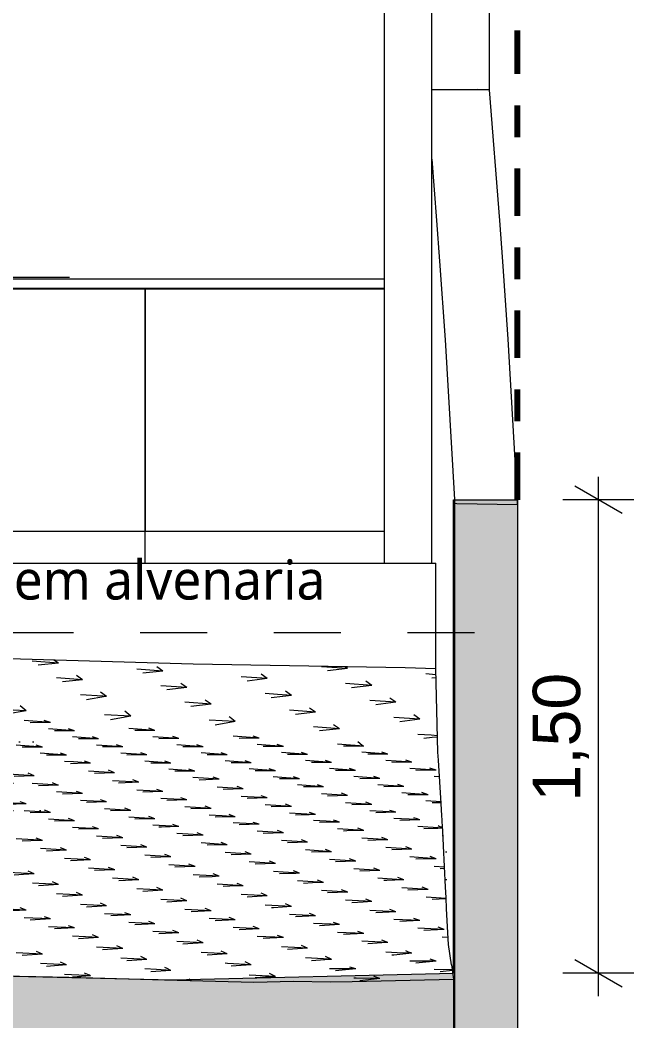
# Model space of a CAD drawing. Header units: metres. Extents: x -111189 to -108577, y -72951 to -72647.
# Drawn here: x -108842.357 to -108840.413, y -72948.398 to -72945.226 of the extents above; entities that cross this region are included whole.
import ezdxf

# ---------------------------------------------------------------- set-up
doc = ezdxf.new("R2010")
doc.units = ezdxf.units.M
doc.header["$MEASUREMENT"] = 0
doc.linetypes.add('Dashed', pattern=[0.423333, 0.211667, -0.211667])
doc.linetypes.add('Dot & Dashed Smaller', pattern=[0.36, 0.15, -0.09, 0.03, -0.09])
for name, color, linetype in [('00 - DESENHO 2D', 7, 'Continuous'), ('00 - TEXTO GERAL', 7, 'Continuous'), ('01 - TERRENO PROPOSTO', 7, 'Continuous'), ('03 - LAJES', 7, 'Continuous'), ('05 - PAREDES..35', 7, 'Continuous'), ('05 - PILAR', 7, 'Continuous'), ('07 - MUROS', 7, 'Continuous'), ('08 - EQUIPAMENTO FIXO', 7, 'Continuous'), ('12 - COTAS GERAIS', 7, 'Continuous')]:
    doc.layers.add(name, color=color, linetype=linetype)
doc.styles.add('ESTILO_GERADO_2', font='malgunsl.ttf')
doc.styles.add('ESTILO_GERADO_7', font='')
doc.styles.get('ESTILO_GERADO_7').set_extended_font_data('Helvetica')
doc.dimstyles.new('ESTILO_GERADO__5', dxfattribs={"dimtxt": 0.15, "dimasz": 0.114, "dimexe": 0.18, "dimexo": 0.0625, "dimgap": 0, "dimtad": 1, "dimzin": 0, "dimdsep": 46, "dimtxsty": 'ESTILO_GERADO_7', "dimblk": 'ARROWHEAD_2', "dimblk1": 'ARROWHEAD_2', "dimblk2": 'ARROWHEAD_2', "dimcen": 0.09, "dimse1": 1, "dimse2": 1, "dimclrd": 7, "dimclre": 7, "dimclrt": 7, "dimadec": 0, "dimazin": 0, "dimtfac": 1, "dimtdec": 4, "dimtmove": 0, "dimatfit": 3, "dimfxl": 1, "dimtolj": 1, "dimtzin": 0, "dimarcsym": 0})
pattern_1 = [(360, (-108689.58989, -72946.075524), (0.021783658, 0.043567315), [0, -0.043567315])]

# ---------------------------------------------------------------- blocks, each defined once
blk = doc.blocks.new('Corte Elem_1053_1', base_point=(-108689.5899, -72946.0755))
at = {"layer": '07 - MUROS', "linetype": 'Continuous', "lineweight": 13}
h = blk.add_hatch(dxfattribs=at)
h.set_pattern_fill('DOTS_0001', color=251, style=0, pattern_type=2)
h.set_pattern_definition(pattern_1)
h.paths.add_polyline_path([(-108841.0286, -72947.5753), (-108841.0286, -72947.6291), (-108841.0211, -72947.748), (-108841.0203, -72947.7608), (-108841.0201, -72947.7655), (-108841.0185, -72947.7955), (-108841.0161, -72947.8431), (-108841.0095, -72947.974), (-108841.0079, -72948.0069), (-108841.0005, -72948.1552), (-108840.9902, -72948.2194), (-108840.9839, -72948.2655), (-108840.9839, -72949.1955), (-108841.0286, -72949.1955), (-108841.0286, -72949.5755), (-108840.9853, -72949.5755), (-108840.9816, -72949.1981), (-108840.9816, -72948.268), (-108840.9842, -72948.2261), (-108840.9883, -72948.1686), (-108840.9955, -72948.0543), (-108840.9977, -72948.0182), (-108840.9998, -72947.9847), (-108841.0081, -72947.8519), (-108841.0112, -72947.8036), (-108841.0132, -72947.7731), (-108841.0135, -72947.7684), (-108841.0145, -72947.7553), (-108841.0176, -72947.7154)])
at = {"layer": '07 - MUROS', "color": 251, "linetype": 'Continuous', "lineweight": 13}
for p, q in [((-108840.8704, -72945.4472), (-108840.9078, -72945.4465)), ((-108840.8379, -72945.861), (-108840.8704, -72945.4472)), ((-108841.0531, -72945.6674), (-108841.0379, -72945.861)), ((-108841.0379, -72945.861), (-108841.0286, -72945.9903)), ((-108840.8286, -72945.9908), (-108840.8379, -72945.861))]:
    blk.add_line(p, q, dxfattribs=at)
at = {"layer": '07 - MUROS', "color": 7, "linetype": 'Continuous', "lineweight": 13}
for p, q in [((-108841.0286, -72945.9903), (-108841.0106, -72946.2391)), ((-108840.8108, -72946.2371), (-108840.8286, -72945.9908)), ((-108841.0106, -72946.2391), (-108840.9817, -72946.745)), ((-108840.7817, -72946.7484), (-108840.8108, -72946.2371)), ((-108840.9817, -72946.745), (-108840.9816, -72946.7572)), ((-108840.7816, -72946.7614), (-108840.7817, -72946.7484))]:
    blk.add_line(p, q, dxfattribs=at)
at = {"layer": '07 - MUROS', "color": 7, "linetype": 'Continuous', "lineweight": 20}
for p, q in [((-108840.9816, -72946.7572), (-108840.9816, -72949.5755)), ((-108840.7816, -72946.7614), (-108840.7816, -72949.5755))]:
    blk.add_line(p, q, dxfattribs=at)
at = {"layer": '07 - MUROS', "color": 7, "linetype": 'Continuous', "lineweight": 20, "flags": 128}
blk.add_lwpolyline([(-108840.9816, -72946.7572), (-108840.9733, -72946.7582), (-108840.7816, -72946.7614)], dxfattribs=at)
blk = doc.blocks.new('Corte Elem_1063_1', base_point=(-108689.5899, -72946.0755))
at = {"layer": '03 - LAJES', "color": 251, "linetype": 'Continuous', "lineweight": 13}
for p in [(-108844.636, -72946.9472), (-108841.0405, -72947.2822)]:
    blk.add_line(p, (-108841.0405, -72946.9472), dxfattribs=at)
blk = doc.blocks.new('Corte Elem_1200_1', base_point=(-108689.5899, -72946.0755))
at = {"layer": '08 - EQUIPAMENTO FIXO', "color": 251, "linetype": 'Continuous', "lineweight": 13}
for p, q in [((-108841.2031, -72946.0472), (-108841.9612, -72946.0472)), ((-108841.2031, -72946.0772), (-108841.9612, -72946.0772)), ((-108841.9602, -72946.8462), (-108841.9602, -72946.0782)), ((-108841.9602, -72946.0782), (-108841.2031, -72946.0782)), ((-108841.9432, -72946.0772), (-108841.9432, -72946.0782)), ((-108841.9432, -72946.8472), (-108841.9612, -72946.8472)), ((-108841.2031, -72946.8462), (-108841.9602, -72946.8462)), ((-108841.9432, -72946.8472), (-108841.9432, -72946.8462)), ((-108841.2031, -72946.8472), (-108841.9432, -72946.8472))]:
    blk.add_line(p, q, dxfattribs=at)
blk = doc.blocks.new('Corte Elem_1203_1', base_point=(-108689.5899, -72946.0755))
at = {"layer": '08 - EQUIPAMENTO FIXO', "color": 251, "linetype": 'Continuous', "lineweight": 13}
for p, q in [((-108841.9612, -72946.0472), (-108843.3596, -72946.0472)), ((-108843.1201, -72946.0422), (-108843.1204, -72946.0422)), ((-108843.1192, -72946.0422), (-108843.1201, -72946.0422)), ((-108843.1178, -72946.0422), (-108843.1192, -72946.0422)), ((-108843.1158, -72946.0422), (-108843.1178, -72946.0422)), ((-108843.1133, -72946.0422), (-108843.1158, -72946.0422)), ((-108843.1104, -72946.0422), (-108843.1133, -72946.0422)), ((-108843.1073, -72946.0422), (-108843.1104, -72946.0422)), ((-108843.1039, -72946.0422), (-108843.1073, -72946.0422)), ((-108843.1004, -72946.0422), (-108843.1039, -72946.0422)), ((-108842.2204, -72946.0422), (-108843.1004, -72946.0422)), ((-108842.217, -72946.0422), (-108842.2204, -72946.0422)), ((-108842.2136, -72946.0422), (-108842.217, -72946.0422)), ((-108842.2104, -72946.0422), (-108842.2136, -72946.0422)), ((-108842.2076, -72946.0422), (-108842.2104, -72946.0422)), ((-108842.2051, -72946.0422), (-108842.2076, -72946.0422)), ((-108842.2031, -72946.0422), (-108842.2051, -72946.0422)), ((-108842.2017, -72946.0422), (-108842.2031, -72946.0422)), ((-108842.2007, -72946.0422), (-108842.2017, -72946.0422)), ((-108842.2004, -72946.0422), (-108842.2007, -72946.0422)), ((-108843.3596, -72946.8472), (-108843.3596, -72946.0772)), ((-108841.9612, -72946.0772), (-108843.3596, -72946.0772)), ((-108843.3586, -72946.8462), (-108843.3586, -72946.0782)), ((-108843.3586, -72946.0782), (-108841.9622, -72946.0782)), ((-108843.3416, -72946.0772), (-108843.3416, -72946.0782)), ((-108841.9792, -72946.0772), (-108841.9792, -72946.0782)), ((-108841.9622, -72946.0782), (-108841.9622, -72946.8462)), ((-108841.9612, -72946.8472), (-108841.9612, -72946.0772)), ((-108843.3596, -72946.9472), (-108843.3596, -72946.8472)), ((-108843.3416, -72946.8472), (-108843.3596, -72946.8472)), ((-108841.9622, -72946.8462), (-108843.3586, -72946.8462)), ((-108843.3416, -72946.8472), (-108843.3416, -72946.8462)), ((-108841.9792, -72946.8472), (-108843.3416, -72946.8472)), ((-108841.9792, -72946.8472), (-108841.9792, -72946.8462)), ((-108841.9612, -72946.8472), (-108841.9792, -72946.8472)), ((-108841.9612, -72946.9472), (-108841.9612, -72946.8472))]:
    blk.add_line(p, q, dxfattribs=at)
blk = doc.blocks.new('Corte Elem_1205_1', base_point=(-108689.5899, -72946.0755))
at = {"layer": '05 - PILAR', "color": 251, "linetype": 'Continuous', "lineweight": 13}
for p, q in [((-108841.2031, -72944.575), (-108841.0531, -72944.575)), ((-108841.2031, -72946.9472), (-108841.2031, -72944.575)), ((-108841.0531, -72945.6674), (-108841.0531, -72944.575)), ((-108841.0531, -72946.9472), (-108841.0531, -72945.6674))]:
    blk.add_line(p, q, dxfattribs=at)
blk = doc.blocks.new('Corte Elem_1292_1', base_point=(-108689.5899, -72946.0755))
at = {"layer": '05 - PAREDES..35', "color": 251, "linetype": 'Continuous', "lineweight": 13}
for p, q in [((-108840.8704, -72945.4465), (-108840.8704, -72944.5265)), ((-108841.0531, -72945.4465), (-108840.8704, -72945.4465))]:
    blk.add_line(p, q, dxfattribs=at)
blk = doc.blocks.new('Corte Elem_1298_1', base_point=(-108689.5899, -72946.0755))
at = {"layer": '01 - TERRENO PROPOSTO', "linetype": 'Continuous', "lineweight": 13}
h = blk.add_hatch(dxfattribs=at)
h.set_pattern_fill('DOTS_0001', color=251, style=0, pattern_type=2)
h.set_pattern_definition(pattern_1)
h.paths.add_polyline_path([(-108843.3621, -72947.4429), (-108843.306, -72947.4493), (-108843.2704, -72947.4544), (-108842.5584, -72947.535), (-108842.4975, -72947.5302), (-108842.4957, -72947.5321), (-108842.4981, -72947.532), (-108842.549, -72947.5361), (-108842.5334, -72947.5379), (-108842.4934, -72947.5347), (-108842.4885, -72947.5401), (-108842.4909, -72947.54), (-108842.505, -72947.5411), (-108842.4894, -72947.5428), (-108842.4862, -72947.5426), (-108842.4856, -72947.5433), (-108842.4431, -72947.5481), (-108842.4619, -72947.5273), (-108842.2004, -72947.5064), (-108843.3754, -72947.4417)])
h = blk.add_hatch(dxfattribs=at)
h.set_pattern_fill('DOTS_0001', color=251, style=0, pattern_type=2)
h.set_pattern_definition(pattern_1)
h.paths.add_polyline_path([(-108844.636, -72947.5284), (-108844.636, -72947.5882), (-108842.5578, -72947.7955), (-108842.4623, -72947.7901), (-108842.4787, -72947.772), (-108842.387, -72947.762), (-108842.2635, -72947.7663), (-108842.247, -72947.7645), (-108842.3578, -72947.6422), (-108842.4162, -72947.6393), (-108842.5824, -72947.6576), (-108842.5875, -72947.6521), (-108842.4542, -72947.6374), (-108842.4751, -72947.6364), (-108842.5902, -72947.649), (-108842.5952, -72947.6435), (-108842.5132, -72947.6345), (-108842.5341, -72947.6334), (-108842.598, -72947.6404), (-108842.603, -72947.6349), (-108842.5721, -72947.6315), (-108842.593, -72947.6305), (-108842.6057, -72947.6319), (-108842.6077, -72947.6297), (-108843.7627, -72947.5721), (-108843.9157, -72947.5889), (-108843.922, -72947.5887), (-108843.7682, -72947.5718), (-108843.7891, -72947.5707), (-108843.9454, -72947.5879), (-108843.9899, -72947.5865), (-108843.8289, -72947.5688), (-108843.8498, -72947.5677), (-108844.0133, -72947.5857), (-108844.0578, -72947.5842), (-108843.8896, -72947.5657), (-108843.9105, -72947.5647), (-108844.0811, -72947.5835), (-108844.1257, -72947.582), (-108843.9502, -72947.5627), (-108843.9711, -72947.5617), (-108844.149, -72947.5812), (-108844.185, -72947.58), (-108844.0033, -72947.56), (-108844.0307, -72947.5587), (-108844.2157, -72947.579), (-108844.2163, -72947.579), (-108844.218, -72947.5793), (-108844.2467, -72947.5824), (-108844.481, -72947.5743), (-108844.2429, -72947.5481)])
h.paths.add_polyline_path([(-108844.2164, -72947.5835), (-108844.19, -72947.5806), (-108843.9207, -72947.5894), (-108843.9507, -72947.5927)], flags=0)
h.paths.add_polyline_path([(-108842.5747, -72947.6662), (-108842.5797, -72947.6606), (-108842.3974, -72947.6406), (-108842.3921, -72947.6464), (-108842.3945, -72947.6463)], flags=0)
h.paths.add_polyline_path([(-108842.5669, -72947.6747), (-108842.5719, -72947.6692), (-108842.3897, -72947.6492), (-108842.3844, -72947.655), (-108842.3867, -72947.6549)], flags=0)
h.paths.add_polyline_path([(-108842.5591, -72947.6833), (-108842.5642, -72947.6778), (-108842.3819, -72947.6577), (-108842.3766, -72947.6636), (-108842.3789, -72947.6635)], flags=0)
h.paths.add_polyline_path([(-108842.3741, -72947.6663), (-108842.3688, -72947.6721), (-108842.3712, -72947.6721), (-108842.5514, -72947.6919), (-108842.5564, -72947.6863)], flags=0)
h.paths.add_polyline_path([(-108842.3663, -72947.6749), (-108842.3611, -72947.6807), (-108842.3634, -72947.6806), (-108842.5436, -72947.7004), (-108842.5486, -72947.6949)], flags=0)
h.paths.add_polyline_path([(-108842.3586, -72947.6834), (-108842.3533, -72947.6893), (-108842.3556, -72947.6892), (-108842.5358, -72947.709), (-108842.5408, -72947.7035)], flags=0)
h.paths.add_polyline_path([(-108842.5281, -72947.7176), (-108842.5331, -72947.712), (-108842.3508, -72947.692), (-108842.3455, -72947.6979), (-108842.3479, -72947.6978)], flags=0)
h.paths.add_polyline_path([(-108842.5203, -72947.7262), (-108842.5253, -72947.7206), (-108842.343, -72947.7006), (-108842.3377, -72947.7064), (-108842.3401, -72947.7063)], flags=0)
h.paths.add_polyline_path([(-108842.3353, -72947.7091), (-108842.33, -72947.715), (-108842.3323, -72947.7149), (-108842.5125, -72947.7347), (-108842.5175, -72947.7292)], flags=0)
h.paths.add_polyline_path([(-108842.3275, -72947.7177), (-108842.3222, -72947.7236), (-108842.3246, -72947.7235), (-108842.5048, -72947.7433), (-108842.5098, -72947.7378)], flags=0)
h.paths.add_polyline_path([(-108842.502, -72947.7463), (-108842.3197, -72947.7263), (-108842.3144, -72947.7321), (-108842.3168, -72947.7321), (-108842.497, -72947.7519)], flags=0)
h.paths.add_polyline_path([(-108842.312, -72947.7349), (-108842.3067, -72947.7407), (-108842.309, -72947.7406), (-108842.4502, -72947.7561), (-108842.4922, -72947.7547)], flags=0)
h.paths.add_polyline_path([(-108842.4892, -72947.7604), (-108842.4911, -72947.7583), (-108842.4752, -72947.7589)], flags=0)
h.paths.add_polyline_path([(-108842.3042, -72947.7434), (-108842.2989, -72947.7493), (-108842.3012, -72947.7492), (-108842.3851, -72947.7584), (-108842.4272, -72947.757)], flags=0)
h.paths.add_polyline_path([(-108842.4521, -72947.7597), (-108842.4268, -72947.7606), (-108842.4835, -72947.7668), (-108842.4865, -72947.7635)], flags=0)
h.paths.add_polyline_path([(-108842.4141, -72947.7613), (-108842.4144, -72947.761), (-108842.4101, -72947.7612), (-108842.4815, -72947.769), (-108842.4817, -72947.7688)], flags=0)
h.paths.add_polyline_path([(-108842.2875, -72947.7618), (-108842.3621, -72947.7592), (-108842.2964, -72947.752)], flags=0)
at = {"layer": '01 - TERRENO PROPOSTO', "color": 251, "linetype": 'Continuous', "lineweight": 13}
for p, q in [((-108841.8093, -72947.267), (-108842.8878, -72947.2351)), ((-108842.2357, -72947.2637), (-108842.3184, -72947.2574)), ((-108842.2357, -72947.2637), (-108842.2993, -72947.2706)), ((-108842.2357, -72947.2637), (-108842.2499, -72947.2539)), ((-108841.9049, -72947.2888), (-108841.9876, -72947.2825)), ((-108841.9049, -72947.2888), (-108841.9685, -72947.2957)), ((-108841.9049, -72947.2888), (-108841.924, -72947.2757)), ((-108841.1372, -72947.2787), (-108841.8093, -72947.267)), ((-108841.3196, -72947.2806), (-108841.4023, -72947.2752)), ((-108841.3196, -72947.2806), (-108841.3833, -72947.2886)), ((-108841.3196, -72947.2806), (-108841.3272, -72947.2754)), ((-108841.0405, -72947.2822), (-108841.1372, -72947.2787)), ((-108841.0337, -72947.5461), (-108841.0405, -72947.2822)), ((-108842.1593, -72947.3164), (-108842.242, -72947.3101)), ((-108842.1593, -72947.3164), (-108842.223, -72947.3232)), ((-108842.1593, -72947.3164), (-108842.1784, -72947.3032)), ((-108841.5741, -72947.3126), (-108841.6568, -72947.3071)), ((-108841.5741, -72947.3126), (-108841.6377, -72947.3205)), ((-108841.5741, -72947.3126), (-108841.5932, -72947.2992)), ((-108841.2433, -72947.3342), (-108841.2624, -72947.3208)), ((-108841.0401, -72947.3007), (-108841.0715, -72947.298)), ((-108841.0398, -72947.3104), (-108841.0525, -72947.3117)), ((-108842.083, -72947.369), (-108842.1021, -72947.3559)), ((-108841.8286, -72947.3415), (-108841.9112, -72947.3352)), ((-108841.8286, -72947.3415), (-108841.8922, -72947.3484)), ((-108841.8286, -72947.3415), (-108841.8476, -72947.3283)), ((-108841.4978, -72947.3661), (-108841.5168, -72947.3528)), ((-108841.2433, -72947.3342), (-108841.326, -72947.3288)), ((-108841.2433, -72947.3342), (-108841.3069, -72947.3422)), ((-108842.0946, -72947.3681), (-108842.1657, -72947.3644)), ((-108842.0868, -72947.3694), (-108842.1466, -72947.3802)), ((-108842.083, -72947.369), (-108842.0946, -72947.3681)), ((-108842.083, -72947.369), (-108842.0868, -72947.3694)), ((-108841.7522, -72947.3941), (-108841.8349, -72947.3879)), ((-108841.7522, -72947.3941), (-108841.7713, -72947.381)), ((-108841.5417, -72947.3633), (-108841.5805, -72947.3603)), ((-108841.5244, -72947.3695), (-108841.5614, -72947.3735)), ((-108841.4978, -72947.3661), (-108841.5417, -72947.3633)), ((-108841.4978, -72947.3661), (-108841.5244, -72947.3695)), ((-108841.167, -72947.3878), (-108841.2497, -72947.3824)), ((-108841.167, -72947.3878), (-108841.2306, -72947.3958)), ((-108841.167, -72947.3878), (-108841.186, -72947.3744)), ((-108842.3375, -72947.4146), (-108842.4202, -72947.4103)), ((-108842.3375, -72947.4146), (-108842.4, -72947.4258)), ((-108842.3375, -72947.4146), (-108842.3565, -72947.3988)), ((-108842.0067, -72947.4318), (-108842.0257, -72947.416)), ((-108841.7522, -72947.3941), (-108841.8158, -72947.401)), ((-108841.4214, -72947.4193), (-108841.5041, -72947.413)), ((-108841.4214, -72947.4193), (-108841.485, -72947.4262)), ((-108841.4214, -72947.4193), (-108841.4405, -72947.4061)), ((-108842.2611, -72947.4518), (-108842.3438, -72947.4456)), ((-108842.28, -72947.4519), (-108842.3247, -72947.4525)), ((-108842.2611, -72947.4518), (-108842.2802, -72947.4452)), ((-108842.2611, -72947.4518), (-108842.28, -72947.4519)), ((-108842.0067, -72947.4318), (-108842.0894, -72947.4275)), ((-108842.0067, -72947.4318), (-108842.0703, -72947.4432)), ((-108841.6759, -72947.449), (-108841.7586, -72947.4447)), ((-108841.6759, -72947.449), (-108841.7395, -72947.4605)), ((-108841.692, -72947.4357), (-108841.695, -72947.4336)), ((-108841.6759, -72947.449), (-108841.692, -72947.4357)), ((-108841.0906, -72947.4414), (-108841.1733, -72947.436)), ((-108841.0906, -72947.4414), (-108841.1542, -72947.4494)), ((-108841.0906, -72947.4414), (-108841.1097, -72947.428)), ((-108842.1848, -72947.4784), (-108842.2675, -72947.4722)), ((-108842.1848, -72947.4784), (-108842.2484, -72947.4786)), ((-108842.1848, -72947.4784), (-108842.2039, -72947.472)), ((-108841.9303, -72947.4768), (-108842.013, -72947.4706)), ((-108841.9495, -72947.4769), (-108841.9939, -72947.4775)), ((-108841.9303, -72947.4768), (-108841.9495, -72947.4769)), ((-108841.9303, -72947.4768), (-108841.9494, -72947.4702)), ((-108841.3451, -72947.4719), (-108841.4278, -72947.4657)), ((-108841.3451, -72947.4719), (-108841.4087, -72947.4788)), ((-108841.3451, -72947.4719), (-108841.3642, -72947.4588)), ((-108842.1084, -72947.5039), (-108842.1911, -72947.4977)), ((-108842.1084, -72947.5039), (-108842.172, -72947.5041)), ((-108842.1084, -72947.5039), (-108842.1275, -72947.4975)), ((-108841.854, -72947.5031), (-108841.9367, -72947.4969)), ((-108841.854, -72947.5031), (-108841.9176, -72947.5033)), ((-108841.854, -72947.5031), (-108841.8731, -72947.4967)), ((-108841.5995, -72947.5018), (-108841.6822, -72947.4955)), ((-108841.619, -72947.5019), (-108841.6631, -72947.5025)), ((-108841.5995, -72947.5018), (-108841.619, -72947.5019)), ((-108841.5995, -72947.5018), (-108841.6186, -72947.4952)), ((-108841.2739, -72947.525), (-108841.2878, -72947.5135)), ((-108841.0546, -72947.4924), (-108841.097, -72947.4896)), ((-108841.0517, -72947.4997), (-108841.0779, -72947.503)), ((-108841.0351, -72947.494), (-108841.0546, -72947.4924)), ((-108841.035, -72947.4979), (-108841.0517, -72947.4997)), ((-108841.7776, -72947.5286), (-108841.8603, -72947.5224)), ((-108841.7776, -72947.5286), (-108841.7979, -72947.5286)), ((-108841.7776, -72947.5286), (-108841.7967, -72947.5222)), ((-108841.5232, -72947.5278), (-108841.6059, -72947.5216)), ((-108841.5232, -72947.5278), (-108841.5868, -72947.528)), ((-108841.5232, -72947.5278), (-108841.5423, -72947.5214)), ((-108841.4658, -72947.5469), (-108841.4659, -72947.5469)), ((-108841.2687, -72947.5268), (-108841.3514, -72947.5205)), ((-108841.3093, -72947.5272), (-108841.3323, -72947.5272)), ((-108841.2885, -72947.5269), (-108841.3093, -72947.5272)), ((-108841.2687, -72947.5268), (-108841.2885, -72947.5269)), ((-108841.1924, -72947.5525), (-108841.2751, -72947.5463)), ((-108841.2687, -72947.5268), (-108841.2739, -72947.525)), ((-108841.1924, -72947.5525), (-108841.2115, -72947.5461)), ((-108841.0322, -72947.5708), (-108841.0337, -72947.5461)), ((-108841.1924, -72947.5525), (-108841.256, -72947.5527))]:
    blk.add_line(p, q, dxfattribs=at)
at = {"layer": '01 - TERRENO PROPOSTO', "color": 7, "linetype": 'Continuous', "lineweight": 13}
for p, q in [((-108842.2865, -72947.5301), (-108842.3692, -72947.5239)), ((-108842.2865, -72947.5301), (-108842.3502, -72947.5303)), ((-108842.2865, -72947.5301), (-108842.3056, -72947.5237)), ((-108842.2102, -72947.5556), (-108842.2929, -72947.5494)), ((-108842.2102, -72947.5556), (-108842.2293, -72947.5492)), ((-108842.0321, -72947.5293), (-108842.1148, -72947.5232)), ((-108842.0321, -72947.5293), (-108842.0957, -72947.5295)), ((-108842.0321, -72947.5293), (-108842.0512, -72947.523)), ((-108841.9557, -72947.5548), (-108842.0384, -72947.5486)), ((-108841.9557, -72947.5548), (-108841.9748, -72947.5484)), ((-108841.7979, -72947.5286), (-108841.8412, -72947.5288)), ((-108841.7013, -72947.554), (-108841.784, -72947.5479)), ((-108841.7013, -72947.554), (-108841.7204, -72947.5477)), ((-108841.4468, -72947.5533), (-108841.5295, -72947.5471)), ((-108841.4468, -72947.5533), (-108841.4658, -72947.5469)), ((-108842.2102, -72947.5556), (-108842.2738, -72947.5558)), ((-108842.1877, -72947.577), (-108842.2166, -72947.5752)), ((-108842.1517, -72947.5811), (-108842.1975, -72947.5828)), ((-108842.1339, -72947.581), (-108842.1877, -72947.577)), ((-108842.1339, -72947.581), (-108842.1529, -72947.5747)), ((-108842.1339, -72947.581), (-108842.1517, -72947.5811)), ((-108841.9557, -72947.5548), (-108842.0194, -72947.555)), ((-108841.8794, -72947.5803), (-108841.9621, -72947.5741)), ((-108841.8794, -72947.5803), (-108841.943, -72947.5805)), ((-108841.8794, -72947.5803), (-108841.8985, -72947.5739)), ((-108841.7013, -72947.554), (-108841.7649, -72947.5542)), ((-108841.6249, -72947.5795), (-108841.7076, -72947.5733)), ((-108841.6249, -72947.5795), (-108841.6886, -72947.5797)), ((-108841.6249, -72947.5795), (-108841.644, -72947.5731)), ((-108841.4468, -72947.5533), (-108841.5105, -72947.5535)), ((-108841.3705, -72947.5787), (-108841.4532, -72947.5726)), ((-108841.3705, -72947.5787), (-108841.4341, -72947.5789)), ((-108841.3705, -72947.5787), (-108841.3896, -72947.5724)), ((-108841.116, -72947.578), (-108841.1987, -72947.5718)), ((-108841.116, -72947.578), (-108841.1797, -72947.5782)), ((-108841.116, -72947.578), (-108841.1351, -72947.5716)), ((-108841.0236, -72947.7089), (-108841.0322, -72947.5708)), ((-108842.312, -72947.6205), (-108842.331, -72947.6129)), ((-108842.0575, -72947.6109), (-108842.1402, -72947.6057)), ((-108842.0575, -72947.6109), (-108842.1211, -72947.6133)), ((-108842.0575, -72947.6109), (-108842.0766, -72947.6033)), ((-108841.8031, -72947.6057), (-108841.8858, -72947.5996)), ((-108841.8031, -72947.6057), (-108841.8667, -72947.6059)), ((-108841.8031, -72947.6057), (-108841.8221, -72947.5994)), ((-108841.5486, -72947.605), (-108841.6313, -72947.5988)), ((-108841.5486, -72947.605), (-108841.6122, -72947.6052)), ((-108841.5486, -72947.605), (-108841.5677, -72947.5986)), ((-108841.2942, -72947.6042), (-108841.3769, -72947.598)), ((-108841.2942, -72947.6042), (-108841.3578, -72947.6044)), ((-108841.2942, -72947.6042), (-108841.3132, -72947.5978)), ((-108841.0397, -72947.6034), (-108841.1224, -72947.5973)), ((-108841.0397, -72947.6034), (-108841.1033, -72947.6036)), ((-108841.0397, -72947.6034), (-108841.0588, -72947.5971)), ((-108842.312, -72947.6205), (-108842.3947, -72947.6153)), ((-108842.312, -72947.6205), (-108842.3756, -72947.6229)), ((-108842.2432, -72947.6479), (-108842.2547, -72947.6434)), ((-108841.9812, -72947.6414), (-108842.0639, -72947.6362)), ((-108841.9812, -72947.6414), (-108842.0448, -72947.6438)), ((-108841.9812, -72947.6414), (-108842.0003, -72947.6338)), ((-108841.7267, -72947.6318), (-108841.8094, -72947.6266)), ((-108841.7267, -72947.6318), (-108841.7903, -72947.6342)), ((-108841.7357, -72947.6282), (-108841.7458, -72947.6248)), ((-108841.7267, -72947.6318), (-108841.7357, -72947.6282)), ((-108841.4723, -72947.6304), (-108841.555, -72947.6243)), ((-108841.4723, -72947.6304), (-108841.5359, -72947.6306)), ((-108841.4723, -72947.6304), (-108841.4913, -72947.6241)), ((-108841.2178, -72947.6297), (-108841.3005, -72947.6235)), ((-108841.2178, -72947.6297), (-108841.2814, -72947.6299)), ((-108841.2178, -72947.6297), (-108841.2369, -72947.6233)), ((-108841.0289, -72947.624), (-108841.0461, -72947.6227)), ((-108842.2356, -72947.6506), (-108842.3183, -72947.6455)), ((-108842.2356, -72947.6506), (-108842.2992, -72947.6522)), ((-108842.2356, -72947.6506), (-108842.2432, -72947.6479)), ((-108842.1593, -72947.6772), (-108842.242, -72947.6721)), ((-108842.1593, -72947.6772), (-108842.1784, -72947.6705)), ((-108841.9048, -72947.6708), (-108841.9875, -72947.6658)), ((-108841.9048, -72947.6708), (-108841.9684, -72947.6724)), ((-108841.9048, -72947.6708), (-108841.9239, -72947.6642)), ((-108841.6504, -72947.6623), (-108841.7331, -72947.6571)), ((-108841.6504, -72947.6623), (-108841.714, -72947.6647)), ((-108841.6504, -72947.6623), (-108841.6695, -72947.6547)), ((-108841.3959, -72947.6559), (-108841.4786, -72947.6497)), ((-108841.3959, -72947.6559), (-108841.4595, -72947.6561)), ((-108841.3959, -72947.6559), (-108841.415, -72947.6495)), ((-108841.3196, -72947.6832), (-108841.3387, -72947.6755)), ((-108841.1415, -72947.6551), (-108841.2242, -72947.649)), ((-108841.1415, -72947.6551), (-108841.2051, -72947.6553)), ((-108841.1415, -72947.6551), (-108841.1606, -72947.6488)), ((-108841.0651, -72947.6806), (-108841.1478, -72947.6744)), ((-108841.0651, -72947.6806), (-108841.0842, -72947.6742)), ((-108842.3374, -72947.7101), (-108842.4201, -72947.705)), ((-108842.3374, -72947.7101), (-108842.3565, -72947.7034)), ((-108842.1593, -72947.6772), (-108842.2229, -72947.6787)), ((-108842.0829, -72947.7037), (-108842.1656, -72947.6987)), ((-108842.0829, -72947.7037), (-108842.1465, -72947.7053)), ((-108842.0829, -72947.7037), (-108842.102, -72947.6971)), ((-108841.8285, -72947.6974), (-108841.9112, -72947.6924)), ((-108841.8285, -72947.6974), (-108841.8921, -72947.699)), ((-108841.8285, -72947.6974), (-108841.8476, -72947.6908)), ((-108841.574, -72947.6911), (-108841.6567, -72947.686)), ((-108841.574, -72947.6911), (-108841.6376, -72947.6927)), ((-108841.574, -72947.6911), (-108841.5931, -72947.6844)), ((-108841.3196, -72947.6832), (-108841.4023, -72947.6779)), ((-108841.3196, -72947.6832), (-108841.3832, -72947.6856)), ((-108841.2432, -72947.7113), (-108841.3259, -72947.7063)), ((-108841.2432, -72947.7113), (-108841.2623, -72947.7047)), ((-108841.0651, -72947.6806), (-108841.1287, -72947.6808)), ((-108841.0239, -72947.7034), (-108841.0715, -72947.6999)), ((-108841.0466, -72947.7062), (-108841.0524, -72947.7065)), ((-108841.0237, -72947.7062), (-108841.0466, -72947.7062)), ((-108842.3374, -72947.7101), (-108842.401, -72947.7116)), ((-108842.261, -72947.7366), (-108842.3437, -72947.7316)), ((-108842.261, -72947.7366), (-108842.3247, -72947.7382)), ((-108842.261, -72947.7366), (-108842.2801, -72947.73)), ((-108842.0066, -72947.7303), (-108842.0893, -72947.7253)), ((-108842.0066, -72947.7303), (-108842.0702, -72947.7319)), ((-108842.0066, -72947.7303), (-108842.0257, -72947.7237)), ((-108841.7521, -72947.724), (-108841.8348, -72947.7189)), ((-108841.7521, -72947.724), (-108841.8158, -72947.7256)), ((-108841.7521, -72947.724), (-108841.7712, -72947.7173)), ((-108841.4977, -72947.7177), (-108841.5804, -72947.7126)), ((-108841.4977, -72947.7177), (-108841.5613, -72947.7192)), ((-108841.4977, -72947.7177), (-108841.5168, -72947.711)), ((-108841.4299, -72947.743), (-108841.504, -72947.739)), ((-108841.4242, -72947.7425), (-108841.4404, -72947.7373)), ((-108841.2432, -72947.7113), (-108841.3068, -72947.7129)), ((-108841.1669, -72947.7361), (-108841.2496, -72947.732)), ((-108841.1669, -72947.7361), (-108841.2305, -72947.7379)), ((-108841.1669, -72947.7361), (-108841.186, -72947.7302)), ((-108841.0211, -72947.748), (-108841.0236, -72947.7089)), ((-108842.1847, -72947.7632), (-108842.2674, -72947.7582)), ((-108842.1847, -72947.7632), (-108842.2483, -72947.7648)), ((-108842.1847, -72947.7632), (-108842.2038, -72947.7566)), ((-108841.9302, -72947.7569), (-108842.0129, -72947.7518)), ((-108841.9302, -72947.7569), (-108841.9939, -72947.7585)), ((-108841.9302, -72947.7569), (-108841.9493, -72947.7502)), ((-108841.7172, -72947.748), (-108841.7585, -72947.7455)), ((-108841.6758, -72947.7503), (-108841.7394, -72947.752)), ((-108841.6758, -72947.7503), (-108841.7172, -72947.748)), ((-108841.6878, -72947.7464), (-108841.6949, -72947.7439)), ((-108841.6758, -72947.7503), (-108841.6878, -72947.7464)), ((-108841.5995, -72947.7743), (-108841.6822, -72947.7703)), ((-108841.5995, -72947.7743), (-108841.6185, -72947.7684)), ((-108841.4419, -72947.744), (-108841.485, -72947.7452)), ((-108841.4213, -72947.7434), (-108841.4419, -72947.744)), ((-108841.4213, -72947.7434), (-108841.4299, -72947.743)), ((-108841.3879, -72947.7648), (-108841.4277, -72947.7629)), ((-108841.4213, -72947.7434), (-108841.4242, -72947.7425)), ((-108841.345, -72947.7674), (-108841.4086, -72947.7691)), ((-108841.345, -72947.7674), (-108841.3879, -72947.7648)), ((-108841.3565, -72947.7634), (-108841.3641, -72947.7611)), ((-108841.345, -72947.7674), (-108841.3565, -72947.7634)), ((-108841.1246, -72947.7585), (-108841.1732, -72947.7556)), ((-108841.0905, -72947.76), (-108841.1542, -72947.7622)), ((-108841.0905, -72947.76), (-108841.1246, -72947.7585)), ((-108841.1028, -72947.7563), (-108841.1096, -72947.7539)), ((-108841.0905, -72947.76), (-108841.1028, -72947.7563)), ((-108841.0203, -72947.7608), (-108841.0211, -72947.748)), ((-108841.0201, -72947.7655), (-108841.0203, -72947.7608)), ((-108841.0185, -72947.7955), (-108841.0201, -72947.7655)), ((-108842.1084, -72947.7886), (-108842.1911, -72947.7841)), ((-108842.1084, -72947.7886), (-108842.172, -72947.7903)), ((-108842.1084, -72947.7886), (-108842.1274, -72947.7824)), ((-108841.8767, -72947.7805), (-108841.9366, -72947.7773)), ((-108841.9088, -72947.7832), (-108841.9175, -72947.7835)), ((-108841.8539, -72947.7817), (-108841.9088, -72947.7832)), ((-108841.8539, -72947.7817), (-108841.8767, -72947.7805)), ((-108841.8616, -72947.7793), (-108841.873, -72947.7756)), ((-108841.8539, -72947.7817), (-108841.8616, -72947.7793)), ((-108841.7805, -72947.8081), (-108841.7966, -72947.8018)), ((-108841.5995, -72947.7743), (-108841.6631, -72947.7761)), ((-108841.5231, -72947.8016), (-108841.6058, -72947.796)), ((-108841.5231, -72947.8016), (-108841.5867, -72947.8035)), ((-108841.5386, -72947.7955), (-108841.5422, -72947.7943)), ((-108841.5231, -72947.8016), (-108841.5386, -72947.7955)), ((-108841.2687, -72947.794), (-108841.3514, -72947.7887)), ((-108841.3219, -72947.7955), (-108841.3323, -72947.7958)), ((-108841.2687, -72947.794), (-108841.3219, -72947.7955)), ((-108841.2687, -72947.794), (-108841.2877, -72947.7869)), ((-108841.0327, -72947.7855), (-108841.0969, -72947.7814)), ((-108841.0338, -72947.7873), (-108841.0778, -72947.7885)), ((-108841.0189, -72947.7868), (-108841.0338, -72947.7873)), ((-108841.0298, -72947.7809), (-108841.0333, -72947.7796)), ((-108841.019, -72947.7864), (-108841.0327, -72947.7855)), ((-108841.019, -72947.7849), (-108841.0298, -72947.7809)), ((-108841.0161, -72947.8431), (-108841.0185, -72947.7955)), ((-108842.3144, -72947.8236), (-108842.3692, -72947.8201)), ((-108842.2958, -72947.8257), (-108842.3501, -72947.828)), ((-108842.2865, -72947.8254), (-108842.3144, -72947.8236)), ((-108842.2865, -72947.8254), (-108842.3056, -72947.8179)), ((-108842.2865, -72947.8254), (-108842.2958, -72947.8257)), ((-108842.032, -72947.8171), (-108842.1147, -72947.8117)), ((-108842.032, -72947.8171), (-108842.0956, -72947.8192)), ((-108842.032, -72947.8171), (-108842.0511, -72947.8096)), ((-108841.8252, -72947.8061), (-108841.8603, -72947.8037)), ((-108841.7776, -72947.8092), (-108841.8412, -72947.8112)), ((-108841.7776, -72947.8092), (-108841.8252, -72947.8061)), ((-108841.7012, -72947.8391), (-108841.7839, -72947.8335)), ((-108841.7776, -72947.8092), (-108841.7805, -72947.8081)), ((-108841.7012, -72947.8391), (-108841.7203, -72947.8316)), ((-108841.4468, -72947.8314), (-108841.5295, -72947.8259)), ((-108841.4468, -72947.8314), (-108841.5104, -72947.8333)), ((-108841.4468, -72947.8314), (-108841.4659, -72947.824)), ((-108841.2384, -72947.8207), (-108841.275, -72947.8182)), ((-108841.2042, -72947.8241), (-108841.2559, -72947.8257)), ((-108841.1923, -72947.8238), (-108841.2384, -72947.8207)), ((-108841.1923, -72947.8238), (-108841.2114, -72947.8163)), ((-108841.1923, -72947.8238), (-108841.2042, -72947.8241)), ((-108841.0177, -72947.8107), (-108841.0206, -72947.8106)), ((-108842.2101, -72947.8566), (-108842.2928, -72947.8514)), ((-108842.2538, -72947.8584), (-108842.2737, -72947.8591)), ((-108842.2101, -72947.8566), (-108842.2538, -72947.8584)), ((-108842.2101, -72947.8566), (-108842.2292, -72947.8488)), ((-108841.9557, -72947.8471), (-108842.0384, -72947.8417)), ((-108841.9557, -72947.8471), (-108842.0193, -72947.8492)), ((-108841.9557, -72947.8471), (-108841.9748, -72947.8396)), ((-108841.7012, -72947.8391), (-108841.7648, -72947.841)), ((-108841.6253, -72947.8689), (-108841.7076, -72947.8635)), ((-108841.6249, -72947.8689), (-108841.644, -72947.8614)), ((-108841.3704, -72947.8612), (-108841.4531, -72947.8557)), ((-108841.3704, -72947.8612), (-108841.434, -72947.8632)), ((-108841.3704, -72947.8612), (-108841.3895, -72947.8538)), ((-108841.116, -72947.8536), (-108841.1987, -72947.848)), ((-108841.116, -72947.8536), (-108841.1796, -72947.8555)), ((-108841.116, -72947.8536), (-108841.1351, -72947.8461)), ((-108841.0095, -72947.974), (-108841.0161, -72947.8431)), ((-108842.1338, -72947.8872), (-108842.2165, -72947.8824)), ((-108842.1338, -72947.8872), (-108842.1974, -72947.8906)), ((-108842.1465, -72947.8818), (-108842.1529, -72947.8793)), ((-108842.1338, -72947.8872), (-108842.1465, -72947.8818)), ((-108841.8793, -72947.8774), (-108841.962, -72947.8722)), ((-108841.8793, -72947.8774), (-108841.9429, -72947.88)), ((-108841.8918, -72947.8723), (-108841.8984, -72947.8697)), ((-108841.8793, -72947.8774), (-108841.8918, -72947.8723)), ((-108841.6251, -72947.8689), (-108841.6885, -72947.871)), ((-108841.5485, -72947.8989), (-108841.6312, -72947.8935)), ((-108841.6249, -72947.8689), (-108841.6253, -72947.8689)), ((-108841.6249, -72947.8689), (-108841.6251, -72947.8689)), ((-108841.5485, -72947.8989), (-108841.5676, -72947.8914)), ((-108841.2941, -72947.8911), (-108841.3768, -72947.8855)), ((-108841.2941, -72947.8911), (-108841.3577, -72947.893)), ((-108841.2941, -72947.8911), (-108841.3132, -72947.8836)), ((-108841.0396, -72947.8834), (-108841.1223, -72947.8779)), ((-108841.0396, -72947.8834), (-108841.1032, -72947.8853)), ((-108841.0396, -72947.8834), (-108841.0587, -72947.876)), ((-108842.3119, -72947.9315), (-108842.3946, -72947.9269)), ((-108842.3119, -72947.9315), (-108842.331, -72947.9233)), ((-108842.0574, -72947.9191), (-108842.1401, -72947.9139)), ((-108842.0574, -72947.9191), (-108842.1211, -72947.9213)), ((-108842.0574, -72947.9191), (-108842.0765, -72947.9117)), ((-108841.803, -72947.9081), (-108841.8857, -72947.9028)), ((-108841.803, -72947.9081), (-108841.8666, -72947.9102)), ((-108841.803, -72947.9081), (-108841.8221, -72947.9007)), ((-108841.5485, -72947.8989), (-108841.6121, -72947.901)), ((-108841.5238, -72947.9262), (-108841.5549, -72947.9242)), ((-108841.4837, -72947.9299), (-108841.5358, -72947.9316)), ((-108841.4722, -72947.9294), (-108841.5238, -72947.9262)), ((-108841.4722, -72947.9294), (-108841.4913, -72947.9216)), ((-108841.4722, -72947.9294), (-108841.4837, -72947.9299)), ((-108841.2177, -72947.9209), (-108841.3004, -72947.9153)), ((-108841.2177, -72947.9209), (-108841.2814, -72947.9228)), ((-108841.2177, -72947.9209), (-108841.2368, -72947.9134)), ((-108841.0127, -72947.9099), (-108841.046, -72947.9077)), ((-108841.0125, -72947.9147), (-108841.0269, -72947.9151)), ((-108842.3458, -72947.9335), (-108842.3755, -72947.9353)), ((-108842.3119, -72947.9315), (-108842.3458, -72947.9335)), ((-108842.2356, -72947.9652), (-108842.3182, -72947.9607)), ((-108842.2356, -72947.9652), (-108842.2546, -72947.9568)), ((-108841.9811, -72947.9499), (-108842.0638, -72947.9453)), ((-108841.9811, -72947.9499), (-108842.0447, -72947.9535)), ((-108841.9811, -72947.9499), (-108842.0002, -72947.9416)), ((-108841.7266, -72947.9393), (-108841.8093, -72947.9344)), ((-108841.7483, -72947.9404), (-108841.7903, -72947.9419)), ((-108841.7266, -72947.9393), (-108841.7483, -72947.9404)), ((-108841.7266, -72947.9393), (-108841.7457, -72947.9311)), ((-108841.3959, -72947.9593), (-108841.4785, -72947.9539)), ((-108841.4309, -72947.9604), (-108841.4595, -72947.9619)), ((-108841.3959, -72947.9593), (-108841.4309, -72947.9604)), ((-108841.3959, -72947.9593), (-108841.4149, -72947.9518)), ((-108841.1486, -72947.9502), (-108841.2241, -72947.9453)), ((-108841.1959, -72947.9525), (-108841.205, -72947.9528)), ((-108841.1451, -72947.9508), (-108841.1959, -72947.9525)), ((-108841.1414, -72947.9507), (-108841.1605, -72947.9432)), ((-108841.1414, -72947.9507), (-108841.1486, -72947.9502)), ((-108841.1414, -72947.9507), (-108841.1451, -72947.9508)), ((-108842.2356, -72947.9652), (-108842.2992, -72947.9692)), ((-108842.1592, -72947.9991), (-108842.1783, -72947.9906)), ((-108841.9048, -72947.9833), (-108841.9875, -72947.9788)), ((-108841.9048, -72947.9833), (-108841.9684, -72947.9872)), ((-108841.9048, -72947.9833), (-108841.9238, -72947.9748)), ((-108841.6503, -72947.9691), (-108841.733, -72947.964)), ((-108841.6922, -72947.9706), (-108841.7139, -72947.9719)), ((-108841.6503, -72947.9691), (-108841.6922, -72947.9706)), ((-108841.6503, -72947.9691), (-108841.6694, -72947.9618)), ((-108841.5877, -72947.9952), (-108841.593, -72947.9929)), ((-108841.3195, -72947.9898), (-108841.4022, -72947.9846)), ((-108841.3195, -72947.9898), (-108841.3831, -72947.992)), ((-108841.3195, -72947.9898), (-108841.3386, -72947.9824)), ((-108841.0651, -72947.9807), (-108841.1478, -72947.9753)), ((-108841.0651, -72947.9807), (-108841.1287, -72947.9828)), ((-108841.0651, -72947.9807), (-108841.0841, -72947.9733)), ((-108841.0079, -72948.0069), (-108841.0095, -72947.974)), ((-108842.1592, -72947.9991), (-108842.2419, -72947.9946)), ((-108842.1592, -72947.9991), (-108842.2228, -72948.003)), ((-108842.0829, -72948.0329), (-108842.102, -72948.0245)), ((-108841.8284, -72948.0171), (-108841.9111, -72948.0126)), ((-108841.8284, -72948.0171), (-108841.892, -72948.0211)), ((-108841.8284, -72948.0171), (-108841.8475, -72948.0087)), ((-108841.574, -72948.0013), (-108841.6567, -72947.9968)), ((-108841.574, -72948.0013), (-108841.6376, -72948.0053)), ((-108841.574, -72948.0013), (-108841.5877, -72947.9952)), ((-108841.2432, -72948.0195), (-108841.3259, -72948.0149)), ((-108841.2704, -72948.021), (-108841.3068, -72948.0233)), ((-108841.2432, -72948.0195), (-108841.2704, -72948.021)), ((-108841.2486, -72948.0171), (-108841.2623, -72948.0119)), ((-108841.2432, -72948.0195), (-108841.2486, -72948.0171)), ((-108841.0078, -72948.0092), (-108841.0714, -72948.0052)), ((-108841.0077, -72948.011), (-108841.0523, -72948.0126)), ((-108841.0061, -72948.0426), (-108841.0079, -72948.0069)), ((-108842.3373, -72948.0462), (-108842.42, -72948.0423)), ((-108842.3373, -72948.0462), (-108842.4009, -72948.0494)), ((-108842.3373, -72948.0462), (-108842.3564, -72948.0391)), ((-108842.0829, -72948.0329), (-108842.1656, -72948.0284)), ((-108842.1127, -72948.0348), (-108842.1465, -72948.0365)), ((-108842.0829, -72948.0329), (-108842.1127, -72948.0348)), ((-108842.0065, -72948.0616), (-108842.0256, -72948.0545)), ((-108841.7521, -72948.0487), (-108841.8348, -72948.0449)), ((-108841.7521, -72948.0487), (-108841.8157, -72948.0519)), ((-108841.7521, -72948.0487), (-108841.7712, -72948.0416)), ((-108841.4976, -72948.0352), (-108841.5803, -72948.0307)), ((-108841.5546, -72948.0387), (-108841.5612, -72948.039)), ((-108841.4976, -72948.0352), (-108841.5546, -72948.0387)), ((-108841.4976, -72948.0352), (-108841.5167, -72948.0267)), ((-108841.1668, -72948.0513), (-108841.2495, -72948.0474)), ((-108841.1668, -72948.0513), (-108841.2304, -72948.0545)), ((-108841.1668, -72948.0513), (-108841.1859, -72948.0442)), ((-108841.0005, -72948.1552), (-108841.0061, -72948.0426)), ((-108842.261, -72948.0745), (-108842.3437, -72948.0706)), ((-108842.261, -72948.0745), (-108842.3246, -72948.0777)), ((-108842.261, -72948.0745), (-108842.2801, -72948.0674)), ((-108842.0065, -72948.0616), (-108842.0892, -72948.0577)), ((-108842.0065, -72948.0616), (-108842.0701, -72948.0648)), ((-108841.9302, -72948.0899), (-108842.0129, -72948.086)), ((-108841.9302, -72948.0899), (-108841.9493, -72948.0828)), ((-108841.6757, -72948.077), (-108841.7584, -72948.0732)), ((-108841.6757, -72948.077), (-108841.7393, -72948.0802)), ((-108841.6757, -72948.077), (-108841.6948, -72948.0699)), ((-108841.4213, -72948.0641), (-108841.504, -72948.0603)), ((-108841.4213, -72948.0641), (-108841.4849, -72948.0674)), ((-108841.4213, -72948.0641), (-108841.4404, -72948.0571)), ((-108841.3449, -72948.0924), (-108841.4276, -72948.0886)), ((-108841.3449, -72948.0924), (-108841.364, -72948.0854)), ((-108841.0905, -72948.0796), (-108841.1732, -72948.0757)), ((-108841.0905, -72948.0796), (-108841.1541, -72948.0828)), ((-108841.0905, -72948.0796), (-108841.1096, -72948.0725)), ((-108842.1846, -72948.1028), (-108842.2673, -72948.0989)), ((-108842.1846, -72948.1028), (-108842.2482, -72948.106)), ((-108842.1846, -72948.1028), (-108842.2037, -72948.0957)), ((-108841.9302, -72948.0899), (-108841.9938, -72948.0931)), ((-108841.8538, -72948.1182), (-108841.9365, -72948.1143)), ((-108841.8538, -72948.1182), (-108841.9175, -72948.1214)), ((-108841.8538, -72948.1182), (-108841.8729, -72948.1111)), ((-108841.5994, -72948.1053), (-108841.6821, -72948.1015)), ((-108841.5994, -72948.1053), (-108841.663, -72948.1085)), ((-108841.5994, -72948.1053), (-108841.6185, -72948.0982)), ((-108841.3449, -72948.0924), (-108841.4085, -72948.0957)), ((-108841.2686, -72948.1207), (-108841.3513, -72948.1169)), ((-108841.2686, -72948.1207), (-108841.2877, -72948.1137)), ((-108841.0141, -72948.1079), (-108841.0968, -72948.104)), ((-108841.0141, -72948.1079), (-108841.0778, -72948.1111)), ((-108841.0141, -72948.1079), (-108841.0332, -72948.1008)), ((-108842.1083, -72948.1333), (-108842.191, -72948.1291)), ((-108842.1083, -72948.1333), (-108842.1719, -72948.1378)), ((-108842.1083, -72948.1333), (-108842.1274, -72948.1247)), ((-108841.7775, -72948.15), (-108841.8602, -72948.1459)), ((-108841.7775, -72948.15), (-108841.8411, -72948.1545)), ((-108841.7775, -72948.15), (-108841.7966, -72948.1414)), ((-108841.523, -72948.1336), (-108841.6057, -72948.1298)), ((-108841.523, -72948.1336), (-108841.5867, -72948.1368)), ((-108841.523, -72948.1336), (-108841.5421, -72948.1265)), ((-108841.2686, -72948.1207), (-108841.3322, -72948.124)), ((-108841.1922, -72948.149), (-108841.2749, -72948.1452)), ((-108841.1962, -72948.1492), (-108841.2559, -72948.1534)), ((-108841.1922, -72948.149), (-108841.2113, -72948.142)), ((-108841.1922, -72948.149), (-108841.1962, -72948.1492)), ((-108841.0016, -72948.1332), (-108841.0205, -72948.1323)), ((-108841.0013, -72948.1394), (-108841.0014, -72948.1394)), ((-108842.2864, -72948.1856), (-108842.3691, -72948.1814)), ((-108842.2864, -72948.1856), (-108842.3055, -72948.177)), ((-108842.0319, -72948.1678), (-108842.1146, -72948.1636)), ((-108842.0319, -72948.1678), (-108842.0956, -72948.1723)), ((-108842.0319, -72948.1678), (-108842.051, -72948.1592)), ((-108841.7012, -72948.1845), (-108841.7839, -72948.1803)), ((-108841.7012, -72948.1845), (-108841.7202, -72948.1759)), ((-108841.4467, -72948.1667), (-108841.5294, -72948.1626)), ((-108841.4467, -72948.1667), (-108841.5103, -72948.1712)), ((-108841.4467, -72948.1667), (-108841.4658, -72948.1581)), ((-108841.1444, -72948.183), (-108841.1986, -72948.1798)), ((-108841.1159, -72948.183), (-108841.1738, -72948.1887)), ((-108841.1159, -72948.183), (-108841.1444, -72948.183)), ((-108841.1265, -72948.1795), (-108841.135, -72948.1754)), ((-108841.1159, -72948.183), (-108841.1265, -72948.1795)), ((-108840.9902, -72948.2194), (-108841.0005, -72948.1552)), ((-108842.2864, -72948.1856), (-108842.35, -72948.19)), ((-108842.2101, -72948.2201), (-108842.2291, -72948.2114)), ((-108841.9556, -72948.2023), (-108842.0383, -72948.1981)), ((-108841.9556, -72948.2023), (-108842.0192, -72948.2067)), ((-108841.9556, -72948.2023), (-108841.9747, -72948.1937)), ((-108841.7012, -72948.1845), (-108841.7648, -72948.189)), ((-108841.6999, -72948.2152), (-108841.7075, -72948.2148)), ((-108841.6248, -72948.2198), (-108841.6999, -72948.2152)), ((-108841.6439, -72948.2104), (-108841.6439, -72948.2104)), ((-108841.6248, -72948.2198), (-108841.6439, -72948.2104)), ((-108841.3767, -72948.2019), (-108841.4531, -72948.1973)), ((-108841.3916, -72948.2038), (-108841.434, -72948.2067)), ((-108841.3704, -72948.2023), (-108841.3916, -72948.2038)), ((-108841.3723, -72948.2014), (-108841.3894, -72948.1929)), ((-108841.3704, -72948.2023), (-108841.3767, -72948.2019)), ((-108841.3704, -72948.2023), (-108841.3723, -72948.2014)), ((-108841.1738, -72948.1887), (-108841.1795, -72948.1891)), ((-108841.0396, -72948.208), (-108841.1223, -72948.208)), ((-108841.0396, -72948.208), (-108841.1032, -72948.2142)), ((-108841.0396, -72948.208), (-108841.0586, -72948.2017)), ((-108842.2101, -72948.2201), (-108842.2928, -72948.2159)), ((-108842.2101, -72948.2201), (-108842.2737, -72948.2245)), ((-108842.1376, -72948.2528), (-108842.1528, -72948.2459)), ((-108841.9246, -72948.2345), (-108841.962, -72948.2326)), ((-108841.8793, -72948.2372), (-108841.9429, -72948.2416)), ((-108841.8793, -72948.2372), (-108841.9246, -72948.2345)), ((-108841.8907, -72948.2316), (-108841.8983, -72948.2282)), ((-108841.8793, -72948.2372), (-108841.8907, -72948.2316)), ((-108841.6248, -72948.2198), (-108841.6884, -72948.2241)), ((-108841.294, -72948.2329), (-108841.3767, -72948.2329)), ((-108841.294, -72948.2329), (-108841.3576, -72948.2392)), ((-108841.294, -72948.2329), (-108841.3131, -72948.2267)), ((-108840.988, -72948.2353), (-108841.0459, -72948.235)), ((-108840.9877, -72948.2381), (-108841.0268, -72948.2424)), ((-108840.9902, -72948.2194), (-108840.9839, -72948.2655)), ((-108842.1492, -72948.2538), (-108842.2164, -72948.2504)), ((-108842.1337, -72948.2547), (-108842.1908, -72948.2586)), ((-108842.1337, -72948.2547), (-108842.1492, -72948.2538)), ((-108842.1337, -72948.2547), (-108842.1376, -72948.2528)), ((-108841.8142, -72948.2691), (-108841.822, -72948.2653)), ((-108841.5485, -72948.2569), (-108841.6312, -72948.2521)), ((-108841.5485, -72948.2569), (-108841.6121, -72948.2613)), ((-108841.5485, -72948.2569), (-108841.5676, -72948.2477)), ((-108841.2921, -72948.2624), (-108841.3004, -72948.2619)), ((-108841.2471, -72948.263), (-108841.2921, -72948.2624)), ((-108841.2177, -72948.2631), (-108841.2813, -72948.2701)), ((-108841.2177, -72948.2631), (-108841.2471, -72948.263)), ((-108841.2269, -72948.2595), (-108841.2368, -72948.2555)), ((-108841.2177, -72948.2631), (-108841.2269, -72948.2595))]:
    blk.add_line(p, q, dxfattribs=at)
at = {"layer": '01 - TERRENO PROPOSTO', "color": 7, "linetype": 'Continuous', "lineweight": 20}
blk.add_line((-108840.9839, -72948.2655), (-108840.9839, -72949.1955), dxfattribs=at)
at = {"layer": '01 - TERRENO PROPOSTO', "color": 7, "linetype": 'Continuous', "lineweight": 20, "flags": 128}
blk.add_lwpolyline([(-108845.8729, -72948.1821), (-108845.5854, -72948.1904), (-108845.5678, -72948.191), (-108845.3679, -72948.1971), (-108845.1815, -72948.202), (-108844.9174, -72948.2074), (-108844.5987, -72948.2134), (-108844.3266, -72948.2185), (-108844.1704, -72948.2216), (-108844.1365, -72948.2224), (-108844.1021, -72948.2231), (-108844.0673, -72948.2239), (-108844.0323, -72948.2247), (-108843.997, -72948.2255), (-108843.8014, -72948.2298), (-108843.7198, -72948.2258), (-108843.2976, -72948.2362), (-108842.2021, -72948.2583), (-108841.8994, -72948.2668), (-108841.6169, -72948.2743), (-108841.4914, -72948.2712), (-108841.3735, -72948.274), (-108841.305, -72948.2728), (-108840.9839, -72948.2655)], dxfattribs=at)
blk = doc.blocks.new('*D2134', base_point=(-108689.5899, -72946.0755))
at = {"layer": '12 - COTAS GERAIS', "color": 7, "linetype": 'Continuous', "lineweight": 5, "transparency": 16777216}
for p, q in [((-108840.5253, -72946.7468), (-108840.5253, -72946.6735)), ((-108840.4503, -72946.7901), (-108840.6003, -72946.7035)), ((-108840.4128, -72946.7468), (-108840.6378, -72946.7468)), ((-108840.5253, -72948.2458), (-108840.5253, -72946.7468)), ((-108840.6003, -72948.2025), (-108840.4503, -72948.2891)), ((-108840.4128, -72948.2458), (-108840.6378, -72948.2458)), ((-108840.5253, -72948.3191), (-108840.5253, -72948.2458))]:
    blk.add_line(p, q, dxfattribs=at)
at = {"layer": '12 - COTAS GERAIS', "color": 7, "lineweight": 5, "transparency": 16777216, "insert": (-108840.5553, -72947.7024), "char_height": 0.15, "attachment_point": 7, "rotation": 90, "style": 'ESTILO_GERADO_7'}
blk.add_mtext('\\A1;{\\pql;\\fHelvetica|b0|i0|c0|p0;\\W1.000000;1,50}', dxfattribs=at)
blk = doc.blocks.new('ARROWHEAD_2')
at = {"color": 0, "linetype": 'Continuous', "lineweight": 0}
for p, q in [((-0.378, -0.655), (0.378, 0.655)), ((0, 0), (-1, 0))]:
    blk.add_line(p, q, dxfattribs=at)

msp = doc.modelspace()

# ---------------------------------------------------------------- hatches: boundary and pattern name
at = {"layer": '00 - DESENHO 2D', "linetype": 'Continuous', "lineweight": 13}
msp.add_hatch(color=251, dxfattribs=at).paths.add_polyline_path([(-108861.3903, -72951.1828), (-108861.3888, -72947.92), (-108860.7951, -72947.9203), (-108860.7951, -72946.4203), (-108860.5951, -72946.4203), (-108860.5951, -72948.0253), (-108858.8253, -72948.0125), (-108855.786, -72948.0112), (-108855.786, -72947.9655), (-108855.636, -72947.9655), (-108855.636, -72948.0583), (-108855.4706, -72948.0324), (-108853.38, -72948.0202), (-108851.3362, -72948.0583), (-108849.8907, -72948.0852), (-108848.7814, -72948.1675), (-108846.3426, -72948.1705), (-108844.7581, -72948.2104), (-108843.6782, -72948.2008), (-108842.7876, -72948.2465), (-108841.8742, -72948.2675), (-108840.9839, -72948.2465), (-108840.9839, -72946.7468), (-108840.7818, -72946.7468), (-108840.7818, -72951.1828)])

# ---------------------------------------------------------------- linework, layer by layer
at = {"layer": '00 - DESENHO 2D', "color": 1, "linetype": 'Dot & Dashed Smaller', "lineweight": 80}
msp.add_line((-108840.7818, -72946.7468), (-108840.7818, -72945.2595), dxfattribs=at)
at = {"layer": '00 - DESENHO 2D', "color": 252, "linetype": 'Dashed', "lineweight": 9}
msp.add_line((-108842.8232, -72947.1664), (-108840.894, -72947.1664), dxfattribs=at)
at = {"layer": '00 - DESENHO 2D', "color": 7, "linetype": 'Continuous', "lineweight": 20, "flags": 128}
msp.add_lwpolyline([(-108846.3426, -72948.1705), (-108844.7581, -72948.2104), (-108843.6782, -72948.2008), (-108842.7876, -72948.2465), (-108841.8742, -72948.2675), (-108840.9839, -72948.2465), (-108840.9839, -72946.7468), (-108840.7818, -72946.7468), (-108840.7818, -72951.1828), (-108861.3903, -72951.1828)], dxfattribs=at)

# ---------------------------------------------------------------- block references
at = {"layer": '01 - TERRENO PROPOSTO', "lineweight": 0}
msp.add_blockref('Corte Elem_1298_1', (-108689.5899, -72946.0755), dxfattribs=at)
at = {"layer": '03 - LAJES', "lineweight": 0}
msp.add_blockref('Corte Elem_1063_1', (-108689.5899, -72946.0755), dxfattribs=at)
at = {"layer": '05 - PAREDES..35', "lineweight": 0}
msp.add_blockref('Corte Elem_1292_1', (-108689.5899, -72946.0755), dxfattribs=at)
at = {"layer": '05 - PILAR', "lineweight": 0}
msp.add_blockref('Corte Elem_1205_1', (-108689.5899, -72946.0755), dxfattribs=at)
at = {"layer": '07 - MUROS', "lineweight": 0}
msp.add_blockref('Corte Elem_1053_1', (-108689.5899, -72946.0755), dxfattribs=at)
at = {"layer": '08 - EQUIPAMENTO FIXO', "lineweight": 0}
for name in ['Corte Elem_1203_1', 'Corte Elem_1200_1']:
    msp.add_blockref(name, (-108689.5899, -72946.0755), dxfattribs=at)

# ---------------------------------------------------------------- texts
at = {"layer": '00 - TEXTO GERAL', "color": 252, "linetype": 'Continuous', "lineweight": 9, "insert": (-108842.8334, -72946.9373), "char_height": 0.125, "attachment_point": 1, "style": 'ESTILO_GERADO_2'}
msp.add_mtext('\\A1;{\\pql;\\fMalgun Gothic Semilight|b0|i0|c0|p0;\\W1.000000;Muro \\fMalgun Gothic Semilight|b0|i0|c0|p0;\\W1.000000;em alvenaria}', dxfattribs=at)

# ---------------------------------------------------------------- dimensions: what is measured, and where the dimension line sits
at = {"layer": '12 - COTAS GERAIS', "color": 7, "linetype": 'Continuous', "lineweight": 5}
dim = msp.add_linear_dim(base=(-108840.5253, -72946.7468), p1=(-108840.5253, -72948.2458), p2=(-108840.9839, -72946.7468), angle=90, dimstyle='ESTILO_GERADO__5', dxfattribs=at)
dim.commit()
dim.dimension.update_dxf_attribs({"geometry": '*D2134', "text_midpoint": (-108840.6303, -72947.5082), "dimtype": 160, "text_rotation": 90})

doc.saveas('drawing.dxf')
